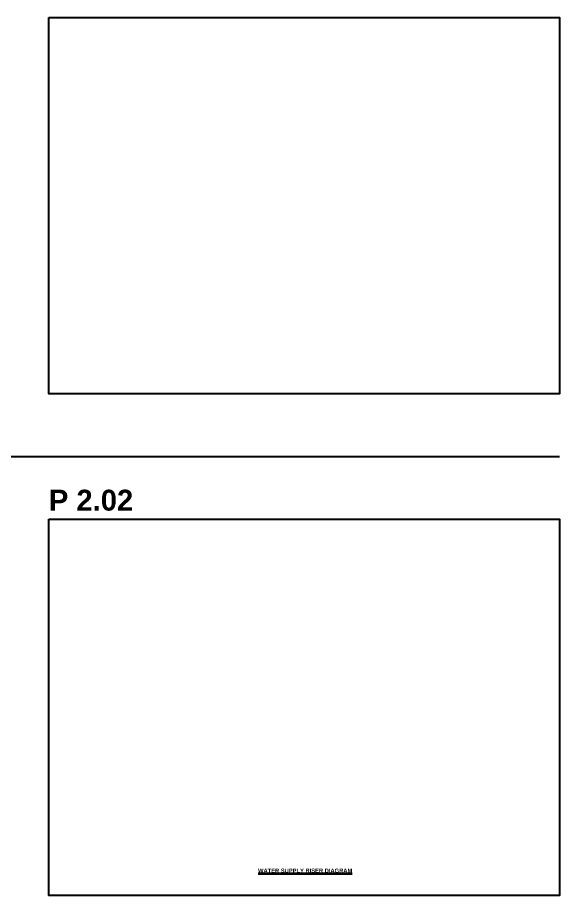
# Model space of a CAD drawing. Header units: inches. Extents: x 2025 to 34930, y -6955 to 4650.
# Drawn here: x 11535 to 13091, y -1678 to 844 of the extents above; entities that cross this region are included whole.
import ezdxf

# ---------------------------------------------------------------- set-up
doc = ezdxf.new("R2010")
doc.units = ezdxf.units.IN
doc.header["$MEASUREMENT"] = 0
doc.layers.get('DEFPOINTS').update_dxf_attribs({"color": 104})
doc.layers.add('PDF-TEXT', color=7, linetype='Continuous', lineweight=35)
doc.styles.add('PDF Arial', font='arial.ttf')
doc.styles.add('PDF Arial Bold', font='arialbd.ttf')

msp = doc.modelspace()

# ---------------------------------------------------------------- linework, layer by layer
msp.add_line((5037.8, -416.7), (13091.4, -416.7))
at = {"layer": 'DEFPOINTS'}
for points in [[(11624.5, 844.3), (13091.4, 844.3), (13091.4, -236.7), (11624.5, -236.7)], [(11624.5, -596.7), (13091.4, -596.7), (13091.4, -1677.8), (11624.5, -1677.8)]]:
    msp.add_lwpolyline(points, close=True, dxfattribs=at)

# ---------------------------------------------------------------- texts
at = {"layer": 'DEFPOINTS', "insert": (11624.5, -512.2), "char_height": 60, "attachment_point": 1, "style": 'PDF Arial'}
msp.add_mtext('{\\fArial|b1|i0|c0|p34;P 2.02}', dxfattribs=at)
at = {"layer": 'PDF-TEXT', "insert": (12360.8, -1606.6), "char_height": 12, "width": 1443.455, "attachment_point": 5, "style": 'PDF Arial Bold'}
msp.add_mtext('{\\fCentury Gothic|b1|i0|c0|p34;\\LWATER SUPPLY RISER DIAGRAM}', dxfattribs=at)

doc.saveas('drawing.dxf')
